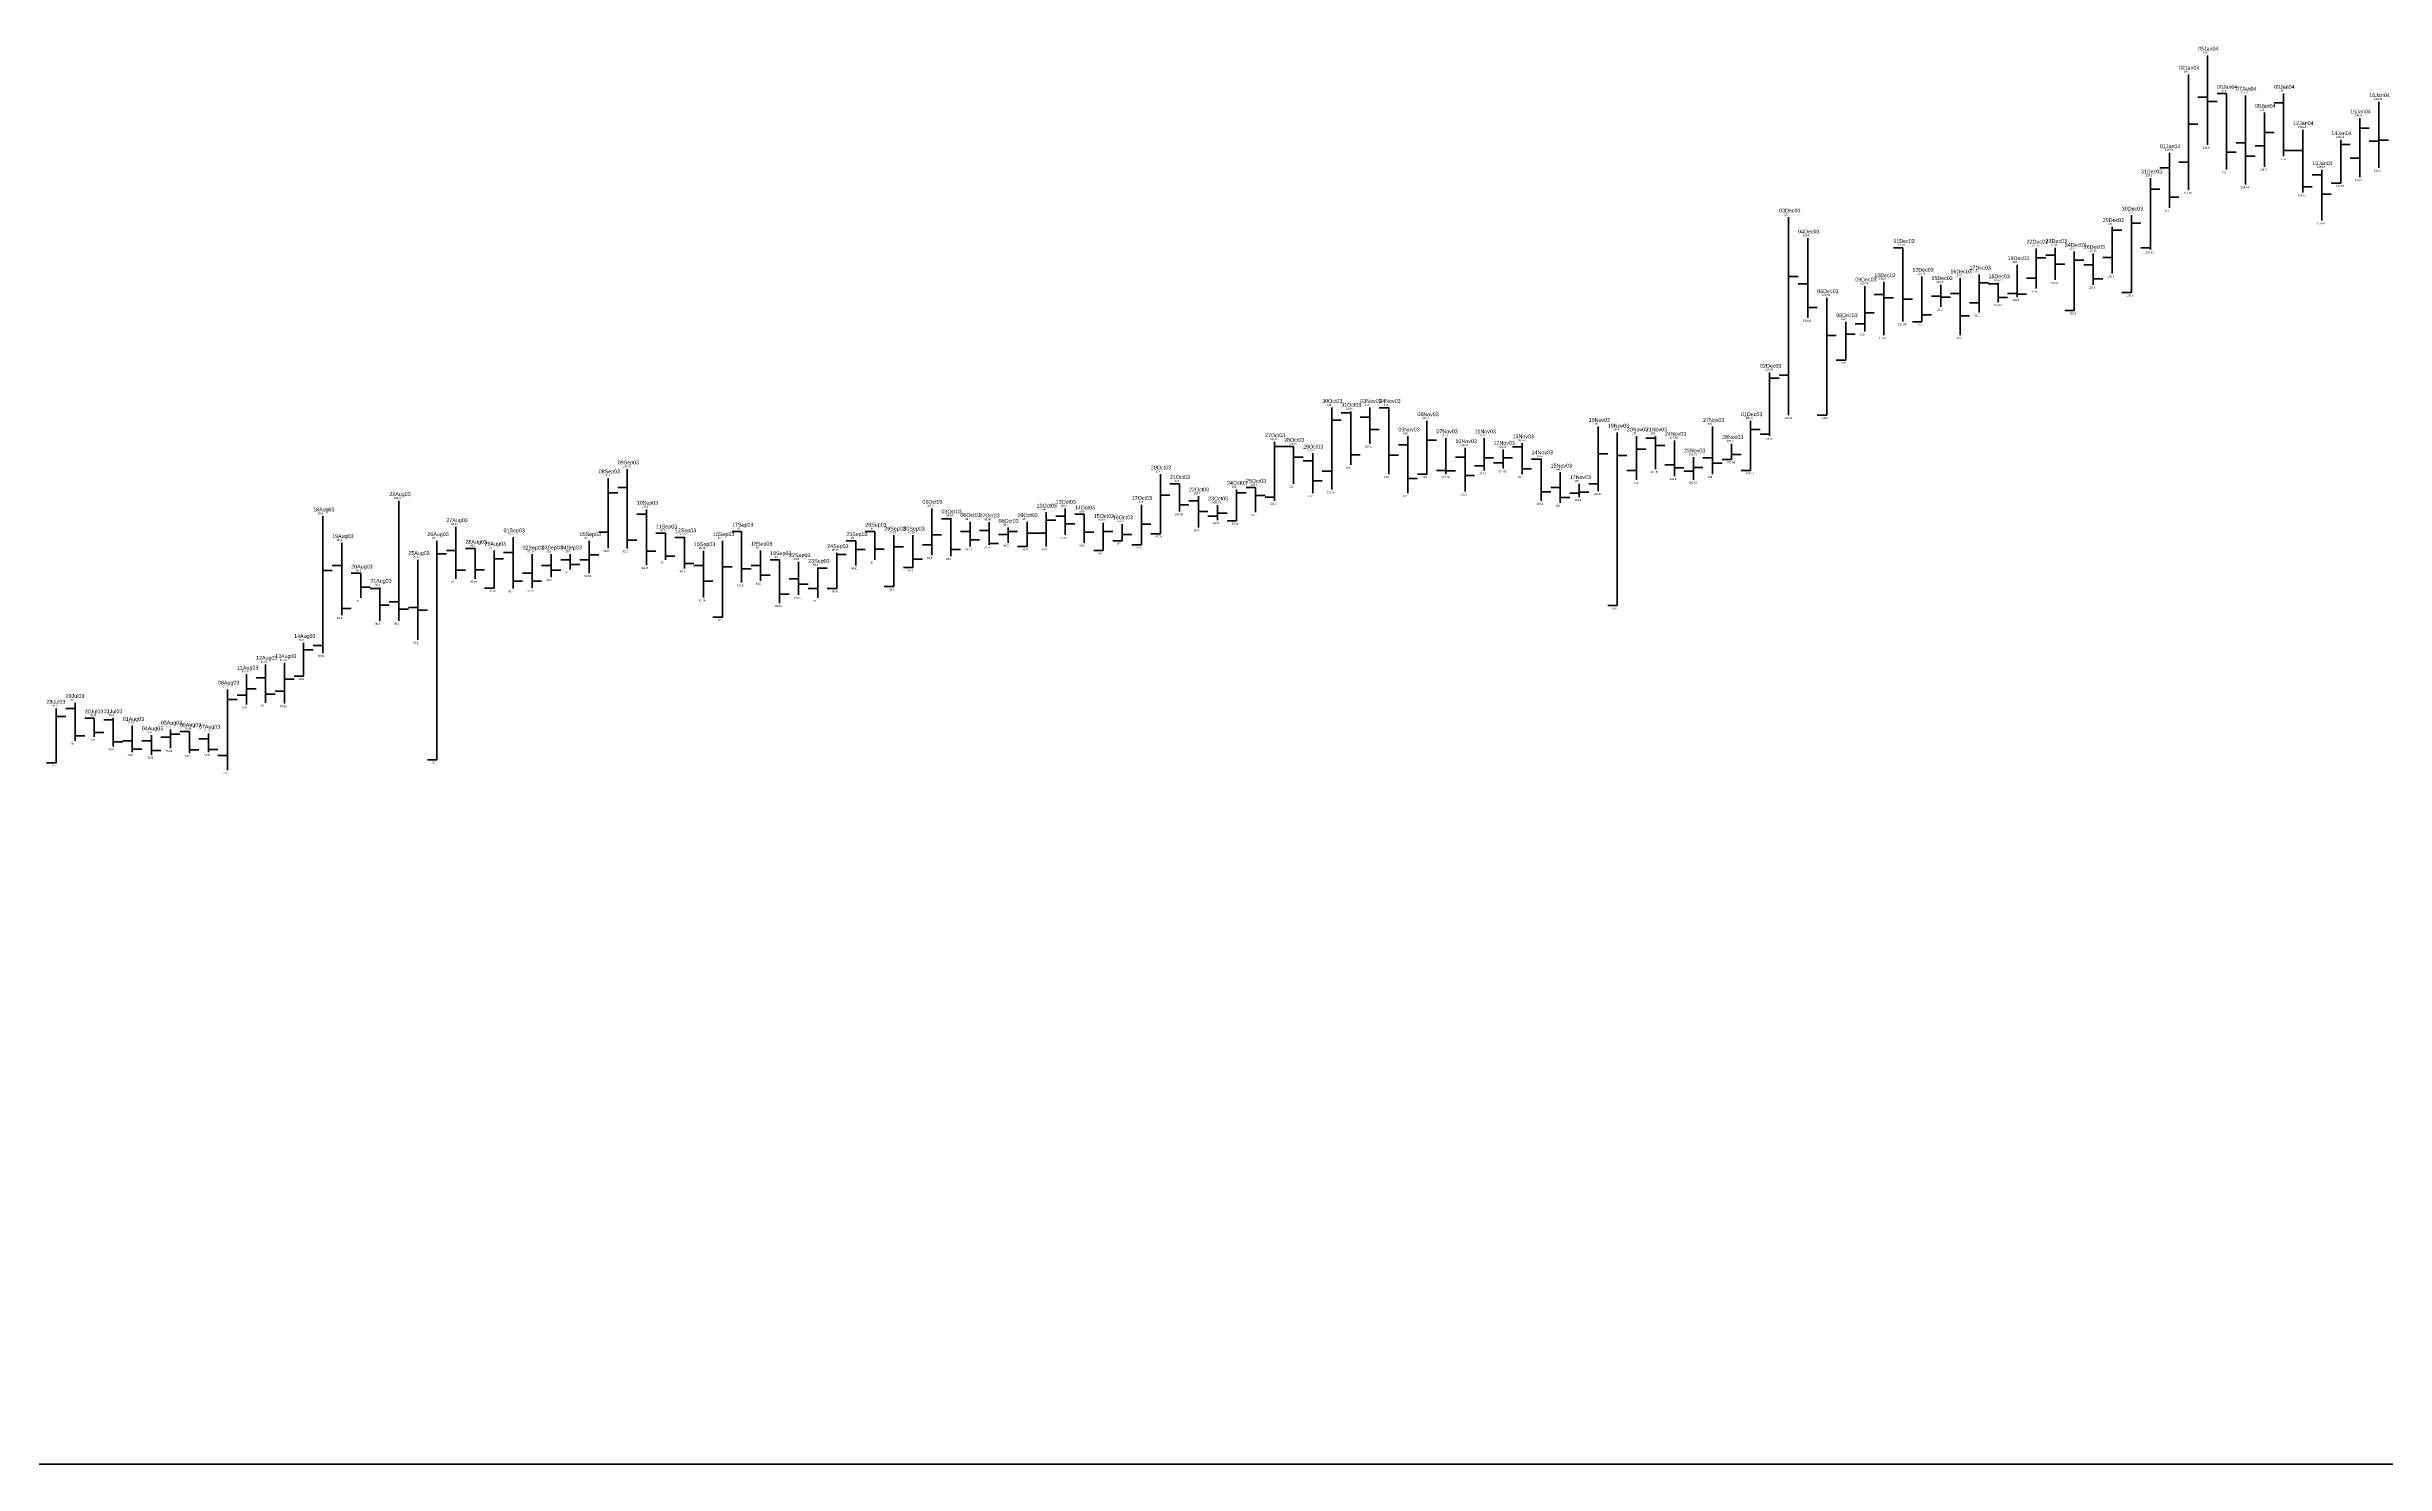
# Model space of a CAD drawing. Header units: inches. Extents: x 0 to 30000, y -20 to 2443.
# Drawn here: x 2123.5 to 2246.3, y 0 to 74.5 of the extents above; entities that cross this region are included whole.
import ezdxf

# ---------------------------------------------------------------- set-up
doc = ezdxf.new("R2010")
doc.units = ezdxf.units.IN
doc.header["$MEASUREMENT"] = 0
for name, color, linetype in [('axis', 7, 'Continuous'), ('DATE', 7, 'Continuous'), ('Graph', 7, 'Continuous'), ('Rate', 7, 'Continuous')]:
    doc.layers.add(name, color=color, linetype=linetype)
doc.styles.get("Standard").update_dxf_attribs({"font": 'arial.ttf'})

msp = doc.modelspace()

# ---------------------------------------------------------------- linework, layer by layer
at = {"layer": 'axis', "color": 7, "lineweight": 35}
msp.add_line((0, 0), (30000, 0), dxfattribs=at)
at = {"layer": 'Graph', "color": 1, "lineweight": 35}
for p, q in [((2237, 74), (2237, 69.3)), ((2237, 71.8), (2236.5, 71.8)), ((2237, 71.575), (2237.5, 71.575)), ((2238, 72), (2237.5, 72)), ((2238, 72), (2238, 68)), ((2239, 71.9), (2239, 67.22)), ((2241, 71.5), (2240.5, 71.5)), ((2241, 72), (2241, 68.7)), ((2242, 70.09), (2242, 66.805)), ((2235, 68.875), (2235, 66)), ((2238, 68.915), (2238.5, 68.915)), ((2239, 69.4), (2238.5, 69.4)), ((2241, 69), (2241.5, 69)), ((2242, 69), (2241.5, 69)), ((2235, 68.09), (2234.5, 68.09)), ((2239, 68.715), (2239.5, 68.715)), ((2243, 67.72), (2242.5, 67.72)), ((2243, 67.985), (2243, 65.32)), ((2235, 66.555), (2235.5, 66.555)), ((2242, 67.095), (2242.5, 67.095)), ((2243, 66.705), (2243.5, 66.705)), ((2216, 64.4), (2216, 60.215)), ((2221, 63.9), (2220.5, 63.9)), ((2221, 63.9), (2221, 60.02)), ((2229, 63.9), (2229, 62.205)), ((2227, 63), (2227, 61.3)), ((2229, 63.5), (2228.5, 63.5)), ((2229, 63.035), (2229.5, 63.035)), ((2231, 63), (2230.5, 63)), ((2231, 63.595), (2231, 61.95)), ((2216, 62), (2215.5, 62)), ((2220, 61.44), (2219.5, 61.44)), ((2220, 62.1), (2220, 59.3)), ((2223, 61.95), (2223, 60.8)), ((2224, 61.5), (2223.5, 61.5)), ((2224, 62.3), (2224, 59.3)), ((2226, 62), (2225.5, 62)), ((2226, 62.045), (2226, 61.03)), ((2227, 61.5), (2226.5, 61.5)), ((2227, 61.46), (2227.5, 61.46)), ((2231, 62.27), (2231.5, 62.27)), ((2216, 60.765), (2216.5, 60.765)), ((2220, 61.265), (2220.5, 61.265)), ((2221, 61.2), (2221.5, 61.2)), ((2223, 61.36), (2222.5, 61.36)), ((2223, 61.3), (2223.5, 61.3)), ((2224, 60.32), (2224.5, 60.32)), ((2226, 61.275), (2226.5, 61.275)), ((2192, 55.3), (2192, 52.5)), ((2193, 55.5), (2193, 53.6)), ((2194, 55.49), (2193.5, 55.49)), ((2194, 55.5), (2194, 52)), ((2192, 55.23), (2191.5, 55.23)), ((2193, 55), (2192.5, 55)), ((2193, 54.345), (2193.5, 54.345)), ((2211, 54.5), (2211, 52)), ((2189, 53.455), (2188.5, 53.455)), ((2189, 53.455), (2189, 51.5)), ((2189, 52.89), (2189.5, 52.89)), ((2190, 53.1), (2190, 51)), ((2192, 53.025), (2192.5, 53.025)), ((2194, 52.995), (2194.5, 52.995)), ((2195, 53.55), (2194.5, 53.55)), ((2195, 54), (2195, 51)), ((2197, 53.9), (2197, 52.01)), ((2198, 52.9), (2197.5, 52.9)), ((2198, 53.385), (2198, 51.1)), ((2201, 53.44), (2200.5, 53.44)), ((2201, 53.64), (2201, 52)), ((2208, 53.9), (2207.5, 53.9)), ((2208, 54), (2208, 52.27)), ((2208, 53.505), (2208.5, 53.505)), ((2209, 53.775), (2209, 51.9)), ((2211, 52.87), (2210.5, 52.87)), ((2154, 52.27), (2154, 48.1)), ((2190, 52.705), (2189.5, 52.705)), ((2190, 51.66), (2190.5, 51.66)), ((2195, 51.77), (2195.5, 51.77)), ((2197, 52.2), (2196.5, 52.2)), ((2197, 52.18), (2197.5, 52.18)), ((2198, 51.93), (2198.5, 51.93)), ((2201, 52.285), (2201.5, 52.285)), ((2202, 52.79), (2201.5, 52.79)), ((2202, 52.8), (2202, 50.6)), ((2203, 52.1), (2203, 50.5)), ((2209, 52.5), (2208.5, 52.5)), ((2209, 52.33), (2209.5, 52.33)), ((2211, 52.58), (2211.5, 52.58)), ((2142, 50.6), (2142, 44.3)), ((2154, 51.3), (2153.5, 51.3)), ((2183, 51.5), (2182.5, 51.5)), ((2183, 51.5), (2183, 50.04)), ((2183, 50.395), (2183.5, 50.395)), ((2184, 50.6), (2183.5, 50.6)), ((2184, 50.85), (2184, 49.2)), ((2187, 51.3), (2186.5, 51.3)), ((2187, 51.3), (2187, 50)), ((2187, 50.89), (2187.5, 50.89)), ((2202, 51.08), (2202.5, 51.08)), ((2203, 51.3), (2202.5, 51.3)), ((2203, 50.785), (2203.5, 50.785)), ((2145, 49.24), (2145, 46.5)), ((2155, 49.9), (2154.5, 49.9)), ((2155, 50.15), (2155, 47.225)), ((2171, 49.65), (2170.5, 49.65)), ((2171, 49.69), (2171, 47.7)), ((2172, 49.5), (2172, 48.21)), ((2173, 49.48), (2173, 48.3)), ((2177, 49.8), (2176.5, 49.8)), ((2177, 50.2), (2177, 48.81)), ((2177, 49.4), (2177.5, 49.4)), ((2178, 49.9), (2177.5, 49.9)), ((2178, 49.9), (2178, 48.4)), ((2184, 50.05), (2184.5, 50.05)), ((2139, 48.4), (2139, 44.6)), ((2145, 48), (2144.5, 48)), ((2146, 48.1), (2145.5, 48.1)), ((2146, 48.1), (2146, 46.505)), ((2148, 48.7), (2148, 46)), ((2154, 48.54), (2154.5, 48.54)), ((2155, 47.965), (2155.5, 47.965)), ((2156, 48.9), (2155.5, 48.9)), ((2156, 48.9), (2156, 47.5)), ((2157, 48.67), (2156.5, 48.67)), ((2157, 48.7), (2157, 47.05)), ((2158, 47.98), (2158, 45.53)), ((2160, 49), (2159.5, 49)), ((2160, 49), (2160, 46.31)), ((2161, 48), (2161, 46.4)), ((2166, 48.5), (2165.5, 48.5)), ((2166, 48.5), (2166, 47.205)), ((2166, 48.045), (2166.5, 48.045)), ((2167, 49), (2166.5, 49)), ((2167, 49), (2167, 47.5)), ((2167, 48.06), (2167.5, 48.06)), ((2171, 48.055), (2171.5, 48.055)), ((2172, 49), (2171.5, 49)), ((2172, 48.555), (2172.5, 48.555)), ((2173, 49.05), (2172.5, 49.05)), ((2173, 48.365), (2173.5, 48.365)), ((2178, 48.955), (2178.5, 48.955)), ((2139, 47.2), (2138.5, 47.2)), ((2140, 46.8), (2139.5, 46.8)), ((2140, 46.8), (2140, 45.5)), ((2143, 47.51), (2143, 43.3)), ((2145, 46.96), (2145.5, 46.96)), ((2146, 46.985), (2146.5, 46.985)), ((2148, 47.89), (2147.5, 47.89)), ((2149, 46.8), (2148.5, 46.8)), ((2149, 47.795), (2149, 46.025)), ((2150, 47.2), (2149.5, 47.2)), ((2150, 47.8), (2150, 46.6)), ((2150, 46.955), (2150.5, 46.955)), ((2151, 47.5), (2150.5, 47.5)), ((2151, 47.8), (2151, 47)), ((2151, 47.26), (2151.5, 47.26)), ((2156, 47.695), (2156.5, 47.695)), ((2157, 47.31), (2157.5, 47.31)), ((2158, 47.2), (2157.5, 47.2)), ((2160, 47.025), (2160.5, 47.025)), ((2161, 47.2), (2160.5, 47.2)), ((2161, 46.705), (2161.5, 46.705)), ((2162, 47.5), (2161.5, 47.5)), ((2162, 47.5), (2162, 45.225)), ((2163, 47.4), (2163, 45.66)), ((2140, 46.06), (2140.5, 46.06)), ((2141, 46), (2140.5, 46)), ((2141, 46.05), (2141, 44.3)), ((2148, 46.375), (2148.5, 46.375)), ((2149, 46.38), (2149.5, 46.38)), ((2158, 46.39), (2158.5, 46.39)), ((2162, 45.705), (2162.5, 45.705)), ((2163, 46.5), (2162.5, 46.5)), ((2163, 46.225), (2163.5, 46.225)), ((2139, 44.95), (2139.5, 44.95)), ((2141, 45.115), (2141.5, 45.115)), ((2142, 45.3), (2141.5, 45.3)), ((2142, 44.915), (2142.5, 44.915)), ((2143, 45), (2142.5, 45)), ((2143, 44.86), (2143.5, 44.86)), ((2135, 42.005), (2135, 40)), ((2135, 41.3), (2134.5, 41.3)), ((2125, 39.7), (2124.5, 39.7)), ((2125, 40), (2125, 38)), ((2135, 40.44), (2135.5, 40.44)), ((2125, 38.26), (2125.5, 38.26)), ((2126, 39.19), (2125.5, 39.19)), ((2126, 39.19), (2126, 38.2)), ((2126, 38.43), (2126.5, 38.43)), ((2127, 39.1), (2126.5, 39.1)), ((2127, 39.2), (2127, 37.7)), ((2128, 38.795), (2128, 37.4)), ((2129, 38.3), (2129, 37.26)), ((2131, 38.49), (2130.5, 38.49)), ((2131, 38.49), (2131, 37.35)), ((2132, 38.1), (2131.5, 38.1)), ((2132, 38.39), (2132, 37.405)), ((2127, 37.95), (2127.5, 37.95)), ((2128, 38), (2127.5, 38)), ((2128, 37.555), (2128.5, 37.555)), ((2129, 38), (2128.5, 38)), ((2129, 37.495), (2129.5, 37.495)), ((2131, 37.53), (2131.5, 37.53)), ((2132, 37.535), (2132.5, 37.535))]:
    msp.add_line(p, q, dxfattribs=at)
at = {"layer": 'Graph', "color": 3, "lineweight": 35}
for p, q in [((2236, 73), (2236, 66.93)), ((2246, 71.56), (2246, 68.1)), ((2236, 70.38), (2236.5, 70.38)), ((2240, 71), (2240, 68.15)), ((2245, 70.7), (2245, 67.6)), ((2245, 70.175), (2245.5, 70.175)), ((2240, 69.25), (2239.5, 69.25)), ((2240, 69.945), (2240.5, 69.945)), ((2244, 69.56), (2244, 67.285)), ((2244, 69.32), (2244.5, 69.32)), ((2246, 69.5), (2245.5, 69.5)), ((2246, 69.55), (2246.5, 69.55)), ((2236, 68.4), (2235.5, 68.4)), ((2245, 68.61), (2244.5, 68.61)), ((2234, 67.55), (2234, 63.81)), ((2234, 66.975), (2234.5, 66.975)), ((2244, 67.285), (2243.5, 67.285)), ((2215, 65.5), (2215, 55.11)), ((2233, 65.6), (2233, 61.55)), ((2233, 65.185), (2233.5, 65.185)), ((2232, 65), (2232, 62.55)), ((2232, 64.82), (2232.5, 64.82)), ((2234, 63.9), (2233.5, 63.9)), ((2228, 63.865), (2228, 61.75)), ((2228, 63.375), (2228.5, 63.375)), ((2230, 63.7), (2230, 60.6)), ((2230, 63.245), (2230.5, 63.245)), ((2232, 63.38), (2231.5, 63.38)), ((2215, 62.38), (2215.5, 62.38)), ((2219, 61.88), (2219, 59.5)), ((2222, 62.39), (2222, 60)), ((2225, 62.5), (2225, 60.5)), ((2225, 62.045), (2225.5, 62.045)), ((2228, 62.3), (2227.5, 62.3)), ((2233, 61.55), (2232.5, 61.55)), ((2217, 61.26), (2217, 55.1)), ((2219, 60.48), (2219.5, 60.48)), ((2222, 60.38), (2222.5, 60.38)), ((2225, 61), (2224.5, 61)), ((2230, 60.6), (2229.5, 60.6)), ((2217, 59.285), (2217.5, 59.285)), ((2218, 60), (2218, 58)), ((2218, 59.365), (2218.5, 59.365)), ((2219, 59.9), (2218.5, 59.9)), ((2222, 60), (2221.5, 60)), ((2218, 58), (2217.5, 58)), ((2214, 57.345), (2214, 54.01)), ((2214, 57.045), (2214.5, 57.045)), ((2215, 57.2), (2214.5, 57.2)), ((2191, 55.5), (2191, 51.2)), ((2191, 54.835), (2191.5, 54.835)), ((2196, 54.8), (2196, 52)), ((2205, 54.5), (2205, 51.11)), ((2206, 54.2), (2206, 45.1)), ((2213, 54.8), (2213, 52.205)), ((2213, 54.35), (2213.5, 54.35)), ((2214, 54.1), (2213.5, 54.1)), ((2217, 55.1), (2216.5, 55.1)), ((2188, 53.7), (2188, 50.6)), ((2188, 53.455), (2188.5, 53.455)), ((2196, 53.785), (2196.5, 53.785)), ((2199, 53.9), (2199, 52.2)), ((2199, 52.865), (2199.5, 52.865)), ((2200, 53.295), (2200, 52.305)), ((2200, 52.87), (2200.5, 52.87)), ((2205, 53.065), (2205.5, 53.065)), ((2206, 52.985), (2206.5, 52.985)), ((2207, 54), (2207, 51.7)), ((2207, 53.315), (2207.5, 53.315)), ((2210, 52.895), (2210, 51.71)), ((2212, 53.6), (2212, 52.77)), ((2212, 53.045), (2212.5, 53.045)), ((2153, 51.8), (2153, 48.12)), ((2182, 52), (2182, 48.865)), ((2191, 52.16), (2190.5, 52.16)), ((2196, 52), (2195.5, 52)), ((2199, 52.45), (2198.5, 52.45)), ((2200, 52.6), (2199.5, 52.6)), ((2207, 52.2), (2206.5, 52.2)), ((2210, 52.17), (2209.5, 52.17)), ((2210, 52.36), (2210.5, 52.36)), ((2212, 52.77), (2211.5, 52.77)), ((2213, 52.205), (2212.5, 52.205)), ((2153, 51.025), (2153.5, 51.025)), ((2181, 50.4), (2181, 48.3)), ((2182, 50.895), (2182.5, 50.895)), ((2185, 50.375), (2185, 49.585)), ((2186, 51.2), (2186, 49.555)), ((2186, 51.03), (2186.5, 51.03)), ((2188, 50.8), (2187.5, 50.8)), ((2204, 51), (2203.5, 51)), ((2204, 51.5), (2204, 50.8)), ((2204, 51.05), (2204.5, 51.05)), ((2205, 51.5), (2204.5, 51.5)), ((2138, 49.8), (2138, 42.605)), ((2170, 50.2), (2170, 47.75)), ((2174, 49.2), (2174, 48.4)), ((2175, 49.5), (2175, 48.2)), ((2176, 50), (2176, 48.2)), ((2176, 49.595), (2176.5, 49.595)), ((2179, 49.455), (2179, 48)), ((2180, 49.385), (2180, 48.5)), ((2181, 49.37), (2181.5, 49.37)), ((2185, 49.8), (2184.5, 49.8)), ((2185, 49.955), (2185.5, 49.955)), ((2186, 49.56), (2185.5, 49.56)), ((2144, 48.5), (2144, 37)), ((2147, 48), (2147, 46.01)), ((2152, 48.5), (2152, 46.805)), ((2153, 48.96), (2152.5, 48.96)), ((2159, 48.5), (2159, 44.5)), ((2168, 48.795), (2168, 46.1)), ((2168, 48.18), (2168.5, 48.18)), ((2169, 48.795), (2169, 47.1)), ((2170, 48.3), (2169.5, 48.3)), ((2170, 48.82), (2170.5, 48.82)), ((2174, 48.84), (2173.5, 48.84)), ((2174, 48.99), (2174.5, 48.99)), ((2175, 48.205), (2174.5, 48.205)), ((2175, 48.91), (2175.5, 48.91)), ((2176, 48.9), (2175.5, 48.9)), ((2179, 48), (2178.5, 48)), ((2179, 48.99), (2179.5, 48.99)), ((2180, 48.5), (2179.5, 48.5)), ((2180, 48.835), (2180.5, 48.835)), ((2181, 48.3), (2180.5, 48.3)), ((2182, 48.87), (2181.5, 48.87)), ((2138, 46.95), (2138.5, 46.95)), ((2144, 47.825), (2144.5, 47.825)), ((2147, 47.55), (2147.5, 47.55)), ((2152, 47.5), (2151.5, 47.5)), ((2152, 47.775), (2152.5, 47.775)), ((2159, 47.14), (2159.5, 47.14)), ((2164, 47.1), (2164, 45.5)), ((2164, 47.07), (2164.5, 47.07)), ((2165, 47.875), (2165, 46.005)), ((2165, 47.785), (2165.5, 47.785)), ((2169, 47.1), (2168.5, 47.1)), ((2169, 47.545), (2169.5, 47.545)), ((2147, 46.01), (2146.5, 46.01)), ((2164, 46), (2163.5, 46)), ((2165, 46.005), (2164.5, 46.005)), ((2168, 46.1), (2167.5, 46.1)), ((2159, 44.5), (2158.5, 44.5)), ((2206, 45.1), (2205.5, 45.1)), ((2137, 43.15), (2137, 41.4)), ((2138, 43), (2137.5, 43)), ((2136, 42.095), (2136, 39.96)), ((2137, 42.78), (2137.5, 42.78)), ((2133, 40.7), (2133, 36.45)), ((2134, 41.49), (2134, 39.9)), ((2134, 40.73), (2134.5, 40.73)), ((2136, 40.6), (2135.5, 40.6)), ((2136, 41.23), (2136.5, 41.23)), ((2137, 41.4), (2136.5, 41.4)), ((2124, 39.7), (2124, 36.85)), ((2133, 40.17), (2133.5, 40.17)), ((2134, 40.4), (2133.5, 40.4)), ((2124, 39.275), (2124.5, 39.275)), ((2130, 38.195), (2129.5, 38.195)), ((2130, 38.6), (2130, 37.61)), ((2130, 38.355), (2130.5, 38.355)), ((2124, 36.85), (2123.5, 36.85)), ((2133, 37.22), (2132.5, 37.22)), ((2144, 37), (2143.5, 37))]:
    msp.add_line(p, q, dxfattribs=at)

# ---------------------------------------------------------------- texts
at = {"layer": 'DATE'}
for s, p in [('05Jan04', (2236.5, 74.25)), ('02Jan04', (2235.5, 73.25)), ('06Jan04', (2237.5, 72.25)), ('07Jan04', (2238.5, 72.15)), ('08Jan04', (2239.5, 71.25)), ('09Jan04', (2240.5, 72.25)), ('16Jan04', (2245.5, 71.81)), ('12Jan04', (2241.5, 70.34)), ('14Jan04', (2243.5, 69.81)), ('15Jan04', (2244.5, 70.95)), ('01Jan04', (2234.5, 69.125)), ('31Dec03', (2233.5, 67.8)), ('13Jan04', (2242.5, 68.235)), ('03Dec03', (2214.5, 65.75)), ('29Dec03', (2231.5, 65.25)), ('30Dec03', (2232.5, 65.85)), ('04Dec03', (2215.5, 64.65)), ('11Dec03', (2220.5, 64.15)), ('22Dec03', (2227.5, 64.115)), ('23Dec03', (2228.5, 64.15)), ('24Dec03', (2229.5, 63.95)), ('26Dec03', (2230.5, 63.845)), ('12Dec03', (2221.5, 62.64)), ('16Dec03', (2223.5, 62.55)), ('17Dec03', (2224.5, 62.75)), ('19Dec03', (2226.5, 63.25)), ('05Dec03', (2216.5, 61.51)), ('09Dec03', (2218.5, 62.13)), ('10Dec03', (2219.5, 62.35)), ('15Dec03', (2222.5, 62.2)), ('18Dec03', (2225.5, 62.295)), ('08Dec03', (2217.5, 60.25)), ('02Dec03', (2213.5, 57.595)), ('30Oct03', (2190.5, 55.75)), ('31Oct03', (2191.5, 55.55)), ('03Nov03', (2192.5, 55.75)), ('04Nov03', (2193.5, 55.75)), ('27Oct03', (2187.5, 53.95)), ('05Nov03', (2194.5, 54.25)), ('06Nov03', (2195.5, 55.05)), ('07Nov03', (2196.5, 54.15)), ('11Nov03', (2198.5, 54.15)), ('13Nov03', (2200.5, 53.89)), ('18Nov03', (2204.5, 54.75)), ('19Nov03', (2205.5, 54.45)), ('20Nov03', (2206.5, 54.25)), ('21Nov03', (2207.5, 54.25)), ('24Nov03', (2208.5, 54.025)), ('27Nov03', (2210.5, 54.75)), ('28Nov03', (2211.5, 53.85)), ('01Dec03', (2212.5, 55.05)), ('28Oct03', (2188.5, 53.705)), ('29Oct03', (2189.5, 53.35)), ('10Nov03', (2197.5, 53.635)), ('12Nov03', (2199.5, 53.545)), ('14Nov03', (2201.5, 53.05)), ('25Nov03', (2209.5, 53.145)), ('08Sep03', (2152.5, 52.05)), ('09Sep03', (2153.5, 52.52)), ('20Oct03', (2181.5, 52.25)), ('21Oct03', (2182.5, 51.75)), ('24Oct03', (2185.5, 51.45)), ('25Oct03', (2186.5, 51.55)), ('15Nov03', (2202.5, 52.35)), ('17Nov03', (2203.5, 51.75)), ('22Aug03', (2141.5, 50.85)), ('10Sep03', (2154.5, 50.4)), ('01Oct03', (2169.5, 50.45)), ('10Oct03', (2175.5, 50.25)), ('13Oct03', (2176.5, 50.45)), ('17Oct03', (2180.5, 50.65)), ('22Oct03', (2183.5, 51.1)), ('23Oct03', (2184.5, 50.625)), ('18Aug03', (2137.5, 50.05)), ('27Aug03', (2144.5, 49.49)), ('01Sep03', (2147.5, 48.95)), ('11Sep03', (2155.5, 49.15)), ('12Sep03', (2156.5, 48.95)), ('17Sep03', (2159.5, 49.25)), ('26Sep03', (2166.5, 49.25)), ('29Sep03', (2167.5, 49.045)), ('30Sep03', (2168.5, 49.045)), ('03Oct03', (2170.5, 49.94)), ('06Oct03', (2171.5, 49.75)), ('07Oct03', (2172.5, 49.73)), ('08Oct03', (2173.5, 49.45)), ('09Oct03', (2174.5, 49.75)), ('14Oct03', (2177.5, 50.15)), ('15Oct03', (2178.5, 49.705)), ('16Oct03', (2179.5, 49.635)), ('19Aug03', (2138.5, 48.65)), ('25Aug03', (2142.5, 47.76)), ('26Aug03', (2143.5, 48.75)), ('28Aug03', (2145.5, 48.35)), ('29Aug03', (2146.5, 48.25)), ('02Sep03', (2148.5, 48.045)), ('03Sep03', (2149.5, 48.05)), ('04Sep03', (2150.5, 48.05)), ('05Sep03', (2151.5, 48.75)), ('15Sep03', (2157.5, 48.23)), ('16Sep03', (2158.5, 48.75)), ('18Sep03', (2160.5, 48.25)), ('19Sep03', (2161.5, 47.75)), ('24Sep03', (2164.5, 48.125)), ('25Sep03', (2165.5, 48.75)), ('20Aug03', (2139.5, 47.05)), ('22Sep03', (2162.5, 47.65)), ('23Sep03', (2163.5, 47.35)), ('21Aug03', (2140.5, 46.3)), ('14Aug03', (2136.5, 43.4)), ('11Aug03', (2133.5, 41.74)), ('12Aug03', (2134.5, 42.255)), ('13Aug03', (2135.5, 42.345)), ('08Aug03', (2132.5, 40.95)), ('28Jul03', (2123.5, 39.95)), ('29Jul03', (2124.5, 40.25)), ('30Jul03', (2125.5, 39.44)), ('31Jul03', (2126.5, 39.45)), ('01Aug03', (2127.5, 39.045)), ('04Aug03', (2128.5, 38.55)), ('05Aug03', (2129.5, 38.85)), ('06Aug03', (2130.5, 38.74)), ('07Aug03', (2131.5, 38.64))]:
    msp.add_text(s, height=0.2, dxfattribs=at).set_placement(p)
at = {"layer": 'Rate'}
for s, p in [('148', (2236.75, 74.1)), ('146', (2235.75, 73.1)), ('144', (2237.75, 72.1)), ('143.8', (2238.75, 72)), ('144', (2240.75, 72.1)), ('143.12', (2245.75, 71.66)), ('142', (2239.75, 71.1)), ('140.18', (2241.75, 70.19)), ('141.4', (2244.75, 70.8)), ('137.75', (2234.75, 68.975)), ('138.6', (2236.75, 69.1)), ('139.12', (2243.75, 69.66)), ('135.1', (2233.75, 67.65)), ('136', (2237.75, 67.8)), ('136.3', (2239.75, 67.95)), ('137.4', (2240.75, 68.5)), ('135.97', (2242.75, 68.085)), ('136.2', (2245.75, 67.9)), ('133.86', (2235.75, 66.73)), ('134.44', (2238.75, 67.02)), ('133.61', (2241.75, 66.605)), ('134.57', (2243.75, 67.085)), ('135.2', (2244.75, 67.4)), ('131', (2214.75, 65.6)), ('130', (2231.75, 65.1)), ('131.2', (2232.75, 65.7)), ('132', (2234.75, 65.8)), ('130.64', (2242.75, 65.12)), ('128.8', (2215.75, 64.5)), ('127.8', (2220.75, 64)), ('127.73', (2227.75, 63.965)), ('127.8', (2228.75, 64)), ('127.4', (2229.75, 63.8)), ('125', (2224.75, 62.6)), ('126', (2226.75, 63.1)), ('127.19', (2230.75, 63.695)), ('127.62', (2233.75, 63.61)), ('122.52', (2216.75, 61.36)), ('123.76', (2218.75, 61.98)), ('124.2', (2219.75, 62.2)), ('124.78', (2221.75, 62.49)), ('123.9', (2222.75, 62.05)), ('124.6', (2223.75, 62.4)), ('124.09', (2225.75, 62.145)), ('123.5', (2227.75, 61.55)), ('124.41', (2228.75, 62.005)), ('123.9', (2230.75, 61.75)), ('125.1', (2231.75, 62.35)), ('123.1', (2232.75, 61.35)), ('120', (2217.75, 60.1)), ('121.6', (2222.75, 60.6)), ('121', (2224.75, 60.3)), ('122.06', (2225.75, 60.83)), ('122.6', (2226.75, 61.1)), ('121.2', (2229.75, 60.4)), ('120.43', (2215.75, 60.015)), ('119', (2218.75, 59.3)), ('118.6', (2219.75, 59.1)), ('120.04', (2220.75, 59.82)), ('120', (2221.75, 59.8)), ('118.6', (2223.75, 59.1)), ('116', (2217.75, 57.8)), ('114.69', (2213.75, 57.445)), ('111', (2190.75, 55.6)), ('110.6', (2191.75, 55.4)), ('111', (2192.75, 55.6)), ('111', (2193.75, 55.6)), ('108', (2194.75, 54.1)), ('109.6', (2195.75, 54.9)), ('107.8', (2196.75, 54)), ('107.8', (2198.75, 54)), ('109', (2204.75, 54.6)), ('108.4', (2205.75, 54.3)), ('108', (2206.75, 54.1)), ('108', (2207.75, 54.1)), ('109', (2210.75, 54.6)), ('109.6', (2212.75, 54.9)), ('110.22', (2214.75, 54.91)), ('110.2', (2216.75, 54.9)), ('107.4', (2187.75, 53.8)), ('106.91', (2188.75, 53.555)), ('106.2', (2189.75, 53.2)), ('107.2', (2192.75, 53.4)), ('106.77', (2197.75, 53.485)), ('106.59', (2199.75, 53.395)), ('107.28', (2200.75, 53.74)), ('105.6', (2201.75, 52.9)), ('107.55', (2208.75, 53.875)), ('105.79', (2209.75, 52.995)), ('107.2', (2211.75, 53.7)), ('108.02', (2213.75, 53.81)), ('103.6', (2152.75, 51.9)), ('104.54', (2153.75, 52.37)), ('104', (2181.75, 52.1)), ('103', (2182.75, 51.6)), ('105', (2191.75, 52.3)), ('104', (2193.75, 51.8)), ('104', (2195.75, 51.8)), ('104.02', (2196.75, 51.81)), ('104.4', (2198.75, 52)), ('104.61', (2199.75, 52.105)), ('104', (2200.75, 51.8)), ('104.2', (2202.75, 52.2)), ('103', (2203.75, 51.6)), ('103.4', (2206.75, 51.5)), ('104.54', (2207.75, 52.07)), ('103.8', (2208.75, 51.7)), ('103.42', (2209.75, 51.51)), ('104', (2210.75, 51.8)), ('105.54', (2211.75, 52.57)), ('104.41', (2212.75, 52.005)), ('101.2', (2141.75, 50.7)), ('100.4', (2169.75, 50.3)), ('100.4', (2176.75, 50.3)), ('100.8', (2180.75, 50.5)), ('101.7', (2183.75, 50.95)), ('100.75', (2184.75, 50.475)), ('102.4', (2185.75, 51.3)), ('102.6', (2186.75, 51.4)), ('101.2', (2187.75, 50.4)), ('103', (2188.75, 51.3)), ('102', (2189.75, 50.8)), ('102.4', (2190.75, 51)), ('102', (2194.75, 50.8)), ('102.2', (2197.75, 50.9)), ('101.2', (2201.75, 50.4)), ('101', (2202.75, 50.3)), ('101.6', (2203.75, 50.6)), ('102.22', (2204.75, 50.91)), ('99.6', (2137.75, 49.9)), ('98.48', (2144.75, 49.34)), ('100.3', (2154.75, 50.25)), ('98', (2159.75, 49.1)), ('98', (2166.75, 49.1)), ('99.38', (2170.75, 49.79)), ('99', (2171.75, 49.6)), ('98.96', (2172.75, 49.58)), ('98.4', (2173.75, 49.3)), ('99', (2174.75, 49.6)), ('100', (2175.75, 50.1)), ('99.8', (2177.75, 50)), ('98.91', (2178.75, 49.555)), ('98.77', (2179.75, 49.485)), ('100.08', (2182.75, 49.84)), ('99.17', (2184.75, 49.385)), ('99.11', (2185.75, 49.355)), ('100', (2186.75, 49.8)), ('96.8', (2138.75, 48.5)), ('97', (2143.75, 48.6)), ('96.2', (2145.75, 48.2)), ('96', (2146.75, 48.1)), ('97.4', (2147.75, 48.8)), ('95.59', (2148.75, 47.895)), ('95.6', (2149.75, 47.9)), ('95.6', (2150.75, 47.9)), ('97', (2151.75, 48.6)), ('96.24', (2152.75, 47.92)), ('96.2', (2153.75, 47.9)), ('97.8', (2155.75, 49)), ('97.4', (2156.75, 48.8)), ('95.96', (2157.75, 48.08)), ('97', (2158.75, 48.6)), ('96', (2160.75, 48.1)), ('95.75', (2164.75, 47.975)), ('97', (2165.75, 48.6)), ('97.59', (2167.75, 48.895)), ('97.59', (2168.75, 48.895)), ('96.42', (2171.75, 48.01)), ('96.6', (2172.75, 48.1)), ('96.8', (2173.75, 48.2)), ('96.4', (2174.75, 48)), ('96.4', (2175.75, 48)), ('97.62', (2176.75, 48.61)), ('96.8', (2177.75, 48.2)), ('97', (2179.75, 48.3)), ('96.6', (2180.75, 48.1)), ('97.73', (2181.75, 48.665)), ('98.4', (2183.75, 49)), ('93.6', (2139.75, 46.9)), ('95.02', (2142.75, 47.61)), ('94', (2150.75, 46.8)), ('93.61', (2151.75, 46.605)), ('94.45', (2154.75, 47.025)), ('95', (2155.75, 47.3)), ('94.1', (2156.75, 46.85)), ('95', (2161.75, 47.6)), ('94.8', (2162.75, 47.5)), ('94.2', (2163.75, 47.2)), ('94.41', (2165.75, 47.005)), ('95', (2166.75, 47.3)), ('94.2', (2168.75, 46.9)), ('95.5', (2169.75, 47.55)), ('95.4', (2170.75, 47.5)), ('96', (2178.75, 47.8)), ('92.1', (2140.75, 46.15)), ('93', (2144.75, 46.3)), ('93.01', (2145.75, 46.305)), ('92.02', (2146.75, 45.81)), ('92', (2147.75, 45.8)), ('92.05', (2148.75, 45.825)), ('93.2', (2149.75, 46.4)), ('92.62', (2159.75, 46.11)), ('92.8', (2160.75, 46.2)), ('91.32', (2162.75, 45.46)), ('92.01', (2164.75, 45.805)), ('92.2', (2167.75, 45.9)), ('89.2', (2138.75, 44.4)), ('91', (2139.75, 45.3)), ('91.06', (2157.75, 45.33)), ('89', (2158.75, 44.3)), ('90.45', (2161.75, 45.025)), ('91', (2163.75, 45.3)), ('90.2', (2205.75, 44.9)), ('86.3', (2136.75, 43.25)), ('88.6', (2140.75, 44.1)), ('88.6', (2141.75, 44.1)), ('86.6', (2142.75, 43.1)), ('84.01', (2134.75, 42.105)), ('84.19', (2135.75, 42.195)), ('85.21', (2137.75, 42.405)), ('81.4', (2132.75, 40.8)), ('82.98', (2133.75, 41.59)), ('82.8', (2136.75, 41.2)), ('79.4', (2123.75, 39.8)), ('80', (2124.75, 40.1)), ('78.38', (2125.75, 39.29)), ('78.4', (2126.75, 39.3)), ('79.8', (2133.75, 39.7)), ('80', (2134.75, 39.8)), ('79.92', (2135.75, 39.76)), ('76.4', (2125.75, 38)), ('77.59', (2127.75, 38.895)), ('76.6', (2128.75, 38.4)), ('77.2', (2129.75, 38.7)), ('76.98', (2130.75, 38.59)), ('76.78', (2131.75, 38.49)), ('76', (2124.75, 37.8)), ('75.4', (2126.75, 37.5)), ('74.8', (2127.75, 37.2)), ('74.52', (2128.75, 37.06)), ('75.22', (2129.75, 37.41)), ('74.7', (2130.75, 37.15)), ('74.81', (2131.75, 37.205)), ('74', (2143.75, 36.8)), ('73.7', (2123.75, 36.65)), ('72.9', (2132.75, 36.25))]:
    msp.add_text(s, height=0.1, dxfattribs=at).set_placement(p)

doc.saveas('drawing.dxf')
